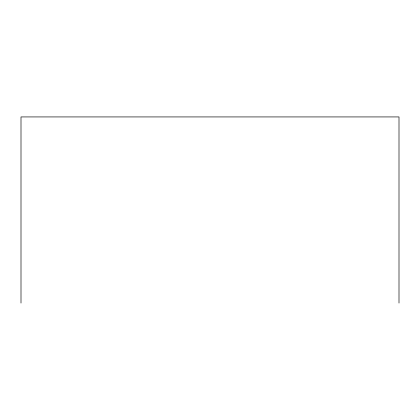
<?xml version="1.0" encoding="UTF-8"?>
<svg xmlns="http://www.w3.org/2000/svg" width="420" height="420" viewBox="0 0 420 420"><rect width="100%" height="100%" fill="white"/><g stroke="black" fill="none" stroke-linecap="round" stroke-linejoin="round"><path stroke-width="0.63" d="M399 303.067L399 116.933L21 116.933L21 303.067"/></g></svg>
